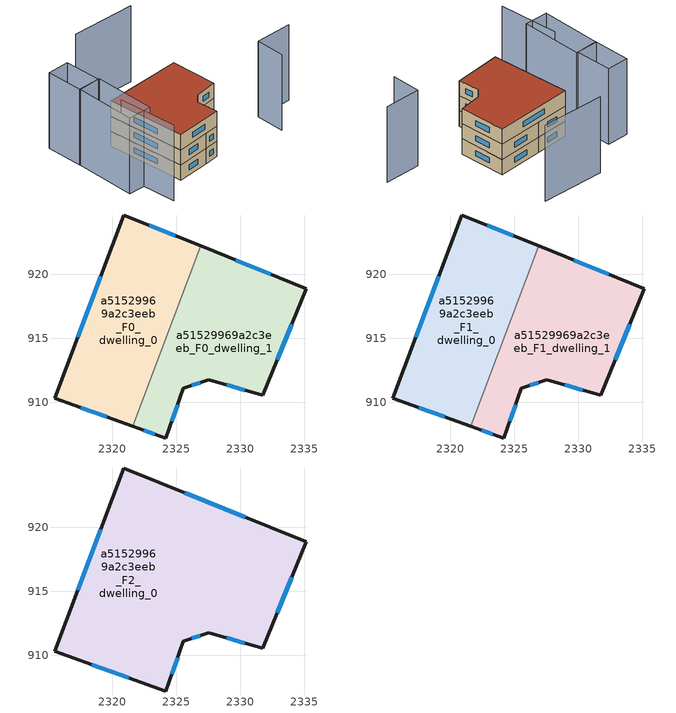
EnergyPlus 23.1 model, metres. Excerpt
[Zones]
a51529969a2c3eeb_F0_dwelling_0
 floor ground (EU_floor_Construction): 2326.89,922.22 2321.59,908.12 2315.51,910.29 2320.9,924.63 z0
 wall outside (EU_wall_Construction): 2326.89,922.22 2320.9,924.63 2315.51,910.29 2321.59,908.12 z0:3
 wall to a51529969a2c3eeb_F0_dwelling_1 (EU_wall_Construction): 2321.59,908.12 2326.89,922.22 z0:3
 window (EU_Window_Construction): 2319.11,919.86 2317.31,915.07 / 2324.89,923.02 2322.9,923.83 / 2317.54,909.57 2319.56,908.85 z1:2
a51529969a2c3eeb_F0_dwelling_1
 floor ground (EU_floor_Construction): 2335.13,918.88 2331.75,910.54 2327.54,911.75 2325.55,911.09 2324.16,907.21 2321.59,908.12 2326.89,922.22 z0
 wall outside (EU_wall_Construction): 2321.59,908.12 2324.16,907.21 2325.55,911.09 2327.54,911.75 2331.75,910.54 2335.13,918.88 2326.89,922.22 z0:3
 window (EU_Window_Construction): 2326.22,911.31 2326.88,911.54 / 2324.63,908.5 2325.09,909.8 / 2322.45,907.82 2323.3,907.51 / 2332.38,920 2329.63,921.11 / 2332.88,913.32 2334.01,916.1 / 2328.95,911.35 2330.35,910.94 z1:2
a51529969a2c3eeb_F1_dwelling_0
 floor to a51529969a2c3eeb_F0_dwelling_0 (EU_floor_Construction): 2326.89,922.22 2321.59,908.12 2315.51,910.29 2320.9,924.63 z3
 wall outside (EU_wall_Construction): 2326.89,922.22 2320.9,924.63 2315.51,910.29 2321.59,908.12 z3:6
 wall to a51529969a2c3eeb_F1_dwelling_1 (EU_wall_Construction): 2321.59,908.12 2326.89,922.22 z3:6
 window (EU_Window_Construction): 2319.11,919.86 2317.31,915.07 / 2324.89,923.02 2322.9,923.83 / 2317.54,909.57 2319.56,908.85 z4:5
a51529969a2c3eeb_F1_dwelling_1
 floor to a51529969a2c3eeb_F0_dwelling_1 (EU_floor_Construction): 2335.13,918.88 2331.75,910.54 2327.54,911.75 2325.55,911.09 2324.16,907.21 2321.59,908.12 2326.89,922.22 z3
 wall outside (EU_wall_Construction): 2321.59,908.12 2324.16,907.21 2325.55,911.09 2327.54,911.75 2331.75,910.54 2335.13,918.88 2326.89,922.22 z3:6
 window (EU_Window_Construction): 2326.22,911.31 2326.88,911.54 / 2324.63,908.5 2325.09,909.8 / 2322.45,907.82 2323.3,907.51 / 2332.38,920 2329.63,921.11 / 2332.88,913.32 2334.01,916.1 / 2328.95,911.35 2330.35,910.94 z4:5
a51529969a2c3eeb_F2_dwelling_0
 floor to a51529969a2c3eeb_F1_dwelling_0 (EU_floor_Construction): 2326.89,922.22 2321.59,908.12 2315.51,910.29 2320.9,924.63 z6
 floor to a51529969a2c3eeb_F1_dwelling_1 (EU_floor_Construction): 2335.13,918.88 2331.75,910.54 2327.54,911.75 2325.55,911.09 2324.16,907.21 2321.59,908.12 2326.89,922.22 z6
 wall outside (EU_wall_Construction): 2325.55,911.09 2327.54,911.75 2331.75,910.54 2335.13,918.88 2320.9,924.63 2315.51,910.29 2324.16,907.21 2325.55,911.09 z6:9
 window (EU_Window_Construction): 2326.22,911.31 2326.88,911.54 / 2324.63,908.5 2325.09,909.8 / 2318.39,909.27 2321.28,908.23 / 2319.11,919.86 2317.31,915.07 / 2330.39,920.8 2325.64,922.72 / 2332.88,913.32 2334.01,916.1 / 2328.95,911.35 2330.35,910.94 z7:8
 roof outside (EU_roof_Construction): 2331.75,910.54 2335.13,918.88 2320.9,924.63 2315.51,910.29 2324.16,907.21 2325.55,911.09 2327.54,911.75 z9
shading: 2335.18,899.92 2337.52,904.89 / 2337.52,904.89 2343.92,901.88 / 2313.49,919.97 2309.35,909.27 / 2339.96,928.23 2328.94,933.74 / 2308.85,916.75 2313.94,927.49 / 2313.94,927.49 2318.05,925.55 / 2318.05,925.55 2312.97,914.8 / 2312.97,914.8 2308.85,916.75 / 2320.64,932.22 2317.76,925.66 / 2317.76,925.66 2313.89,927.37 / 2313.89,927.37 2316.77,933.92 / 2316.77,933.92 2320.64,932.22 z0:15
[Building]
EU S2 Campaign: North Axis=0; Terrain=City; Solar Distribution=FullExterior
[Site:Location]
Bologna: Latitude=44.5; Longitude=11.25; Time Zone=1; Elevation=37
[SizingPeriod:WeatherFileDays]
AnnualSizingPeriod: Begin Month=1; Begin Day of Month=1; End Month=12; End Day of Month=31; Day of Week for Start Day=Monday; Use Weather File Daylight Saving Period=No; Use Weather File Rain and Snow Indicators=No
[MATERIAL]
EU_InternalMass_Material: Roughness=MediumRough; Thickness=0.1; Conductivity=1; Density=1800; Specific Heat=900; Thermal Absorptance=0.9; Solar Absorptance=0.7; Visible Absorptance=0.7
[MATERIAL:NOMASS] Roughness=MediumRough; Thermal Absorptance=0.9; Solar Absorptance=0.7; Visible Absorptance=0.7
Name | Thermal Resistance
EU_wall_NoMass | 0.937881
EU_roof_NoMass | 0.548572
EU_floor_NoMass | 0.71348
[WINDOWMATERIAL:SIMPLEGLAZINGSYSTEM]
EU_Window_SimpleGlazing: UFactor=4.25633; Solar Heat Gain Coefficient=0.85; Visible Transmittance=0.85
[CONSTRUCTION]
EU_wall_Construction: EU_wall_NoMass
EU_roof_Construction: EU_roof_NoMass
EU_floor_Construction: EU_floor_NoMass
EU_InternalMass_Construction: EU_InternalMass_Material
EU_Window_Construction: EU_Window_SimpleGlazing
[ZONE] Type=1; Multiplier=1; Ceiling Height=autocalculate; Floor Area=autocalculate; Part of Total Floor Area=Yes
Name | Volume
a51529969a2c3eeb_F0_dwelling_0 | 294.005
a51529969a2c3eeb_F1_dwelling_0; a51529969a2c3eeb_F1_dwelling_1 | 294.004
a51529969a2c3eeb_F2_dwelling_0 | 587.998
a51529969a2c3eeb_F0_dwelling_1 | 294.003
[INTERNALMASS] Construction=EU_InternalMass_Construction
Name | Zone or ZoneList | Surface Area
a51529969a2c3eeb_F0_dwelling_0_EU_InternalMass | a51529969a2c3eeb_F0_dwelling_0 | 98.0015
a51529969a2c3eeb_F0_dwelling_1_EU_InternalMass | a51529969a2c3eeb_F0_dwelling_1 | 98.001
a51529969a2c3eeb_F1_dwelling_0_EU_InternalMass | a51529969a2c3eeb_F1_dwelling_0 | 98.0015
a51529969a2c3eeb_F1_dwelling_1_EU_InternalMass | a51529969a2c3eeb_F1_dwelling_1 | 98.001
a51529969a2c3eeb_F2_dwelling_0_EU_InternalMass | a51529969a2c3eeb_F2_dwelling_0 | 195.999
[OTHEREQUIPMENT] Fuel Type=Electricity; Design Level Calculation Method=Watts/Area; Power per Zone Floor Area=1; Fraction Latent=0; Fraction Radiant=0; Fraction Lost=0; Carbon Dioxide Generation Rate=0; EndUse Subcategory=EU_Step8_InternalGains
Name | Zone or ZoneList or Space or SpaceList | Schedule
EU_Step8_InternalGain_a51529969a2c3eeb_F0_dwelling_0_f000 | a51529969a2c3eeb_F0_dwelling_0 | EU_Step8_GainSchedule_a51529969a2c3eeb_F0_dwelling_0_f000
EU_Step8_InternalGain_a51529969a2c3eeb_F0_dwelling_1_f000 | a51529969a2c3eeb_F0_dwelling_1 | EU_Step8_GainSchedule_a51529969a2c3eeb_F0_dwelling_1_f000
EU_Step8_InternalGain_a51529969a2c3eeb_F1_dwelling_0_f000 | a51529969a2c3eeb_F1_dwelling_0 | EU_Step8_GainSchedule_a51529969a2c3eeb_F1_dwelling_0_f000
EU_Step8_InternalGain_a51529969a2c3eeb_F1_dwelling_1_f000 | a51529969a2c3eeb_F1_dwelling_1 | EU_Step8_GainSchedule_a51529969a2c3eeb_F1_dwelling_1_f000
EU_Step8_InternalGain_a51529969a2c3eeb_F2_dwelling_0_f000 | a51529969a2c3eeb_F2_dwelling_0 | EU_Step8_GainSchedule_a51529969a2c3eeb_F2_dwelling_0_f000
[ZONEVENTILATION:DESIGNFLOWRATE] Schedule=EU_AlwaysOn; Design Flow Rate Calculation Method=AirChanges/Hour; Air Changes per Hour=0.687892; Ventilation Type=Natural; Fan Pressure Rise=0; Fan Total Efficiency=1; Constant Term Coefficient=1; Temperature Term Coefficient=0; Velocity Term Coefficient=0; Velocity Squared Term Coefficient=0; Minimum Indoor Temperature=-100; Maximum Indoor Temperature=100; Delta Temperature=-100; Minimum Outdoor Temperature=-100; Maximum Outdoor Temperature=100; Maximum Wind Speed=40
Name | Zone or ZoneList or Space or SpaceList
EU_ConstantAir_a51529969a2c3eeb_F0_dwelling_0 | a51529969a2c3eeb_F0_dwelling_0
EU_ConstantAir_a51529969a2c3eeb_F0_dwelling_1 | a51529969a2c3eeb_F0_dwelling_1
EU_ConstantAir_a51529969a2c3eeb_F1_dwelling_0 | a51529969a2c3eeb_F1_dwelling_0
EU_ConstantAir_a51529969a2c3eeb_F1_dwelling_1 | a51529969a2c3eeb_F1_dwelling_1
EU_ConstantAir_a51529969a2c3eeb_F2_dwelling_0 | a51529969a2c3eeb_F2_dwelling_0
[HVACTEMPLATE:THERMOSTAT] Constant Heating Setpoint=20; Constant Cooling Setpoint=50
EU_HeatOnly_a51529969a2c3eeb_F0_dwelling_0; EU_HeatOnly_a51529969a2c3eeb_F0_dwelling_1; EU_HeatOnly_a51529969a2c3eeb_F1_dwelling_0; EU_HeatOnly_a51529969a2c3eeb_F1_dwelling_1; EU_HeatOnly_a51529969a2c3eeb_F2_dwelling_0
[HVACTEMPLATE:ZONE:IDEALLOADSAIRSYSTEM] System Availability Schedule=EU_AlwaysOn; Maximum Heating Supply Air Temperature=50; Minimum Cooling Supply Air Temperature=13; Maximum Heating Supply Air Humidity Ratio=0.0156; Minimum Cooling Supply Air Humidity Ratio=0.0077; Heating Limit=NoLimit; Cooling Limit=NoLimit; Heating Availability Schedule=EU_AlwaysOn; Cooling Availability Schedule=EU_CoolingOff; Dehumidification Control Type=ConstantSensibleHeatRatio; Cooling Sensible Heat Ratio=0.7; Dehumidification Setpoint=60; Humidification Control Type=None; Humidification Setpoint=30; Outdoor Air Method=None; Outdoor Air Flow Rate per Person=0.00944; Outdoor Air Flow Rate per Zone Floor Area=0; Outdoor Air Flow Rate per Zone=0; Demand Controlled Ventilation Type=None; Outdoor Air Economizer Type=NoEconomizer; Heat Recovery Type=None; Sensible Heat Recovery Effectiveness=0.7; Latent Heat Recovery Effectiveness=0.65
Name | Template Thermostat
a51529969a2c3eeb_F0_dwelling_0 | EU_HeatOnly_a51529969a2c3eeb_F0_dwelling_0
a51529969a2c3eeb_F0_dwelling_1 | EU_HeatOnly_a51529969a2c3eeb_F0_dwelling_1
a51529969a2c3eeb_F1_dwelling_0 | EU_HeatOnly_a51529969a2c3eeb_F1_dwelling_0
a51529969a2c3eeb_F1_dwelling_1 | EU_HeatOnly_a51529969a2c3eeb_F1_dwelling_1
a51529969a2c3eeb_F2_dwelling_0 | EU_HeatOnly_a51529969a2c3eeb_F2_dwelling_0
[SIZING:ZONE] Zone Cooling Design Supply Air Temperature Input Method=SupplyAirTemperature; Zone Cooling Design Supply Air Temperature=13; Zone Heating Design Supply Air Temperature Input Method=SupplyAirTemperature; Zone Heating Design Supply Air Temperature=50; Zone Cooling Design Supply Air Humidity Ratio=0.008; Zone Heating Design Supply Air Humidity Ratio=0.008; Cooling Design Air Flow Method=DesignDay; Cooling Design Air Flow Rate=0; Cooling Minimum Air Flow per Zone Floor Area=0.000762; Cooling Minimum Air Flow=0; Cooling Minimum Air Flow Fraction=0.2; Heating Design Air Flow Method=DesignDay; Heating Design Air Flow Rate=0; Heating Maximum Air Flow per Zone Floor Area=0.002032; Heating Maximum Air Flow=0.141576; Heating Maximum Air Flow Fraction=0.3; Account for Dedicated Outdoor Air System=No; Dedicated Outdoor Air System Control Strategy=NeutralSupplyAir; Dedicated Outdoor Air Low Setpoint Temperature for Design=autosize; Dedicated Outdoor Air High Setpoint Temperature for Design=autosize; Zone Load Sizing Method=Sensible Load Only No Latent Load; Zone Latent Cooling Design Supply Air Humidity Ratio Input Method=HumidityRatioDifference; Zone Cooling Design Supply Air Humidity Ratio Difference=0.005; Zone Latent Heating Design Supply Air Humidity Ratio Input Method=HumidityRatioDifference; Zone Humidification Design Supply Air Humidity Ratio Difference=0.005
a51529969a2c3eeb_F0_dwelling_0; a51529969a2c3eeb_F0_dwelling_1; a51529969a2c3eeb_F1_dwelling_0; a51529969a2c3eeb_F1_dwelling_1; a51529969a2c3eeb_F2_dwelling_0
[SCHEDULE:CONSTANT]
Name | Hourly Value
EU_AlwaysOn | 1
EU_CoolingOff | 0
[SCHEDULE:FILE] Column Number=1; Rows to Skip at Top=0; Number of Hours of Data=8760; Column Separator=Comma; Interpolate to Timestep=No; Minutes per Item=60; Adjust Schedule for Daylight Savings=Yes
Name | File
EU_Step8_GainSchedule_a51529969a2c3eeb_F0_dwelling_0_f000 | ../../schedules/a51529969a2c3eeb/a51529969a2c3eeb_F0_dwelling_0_f000_gain.csv
EU_Step8_GainSchedule_a51529969a2c3eeb_F0_dwelling_1_f000 | ../../schedules/a51529969a2c3eeb/a51529969a2c3eeb_F0_dwelling_1_f000_gain.csv
EU_Step8_GainSchedule_a51529969a2c3eeb_F1_dwelling_0_f000 | ../../schedules/a51529969a2c3eeb/a51529969a2c3eeb_F1_dwelling_0_f000_gain.csv
EU_Step8_GainSchedule_a51529969a2c3eeb_F1_dwelling_1_f000 | ../../schedules/a51529969a2c3eeb/a51529969a2c3eeb_F1_dwelling_1_f000_gain.csv
EU_Step8_GainSchedule_a51529969a2c3eeb_F2_dwelling_0_f000 | ../../schedules/a51529969a2c3eeb/a51529969a2c3eeb_F2_dwelling_0_f000_gain.csv
